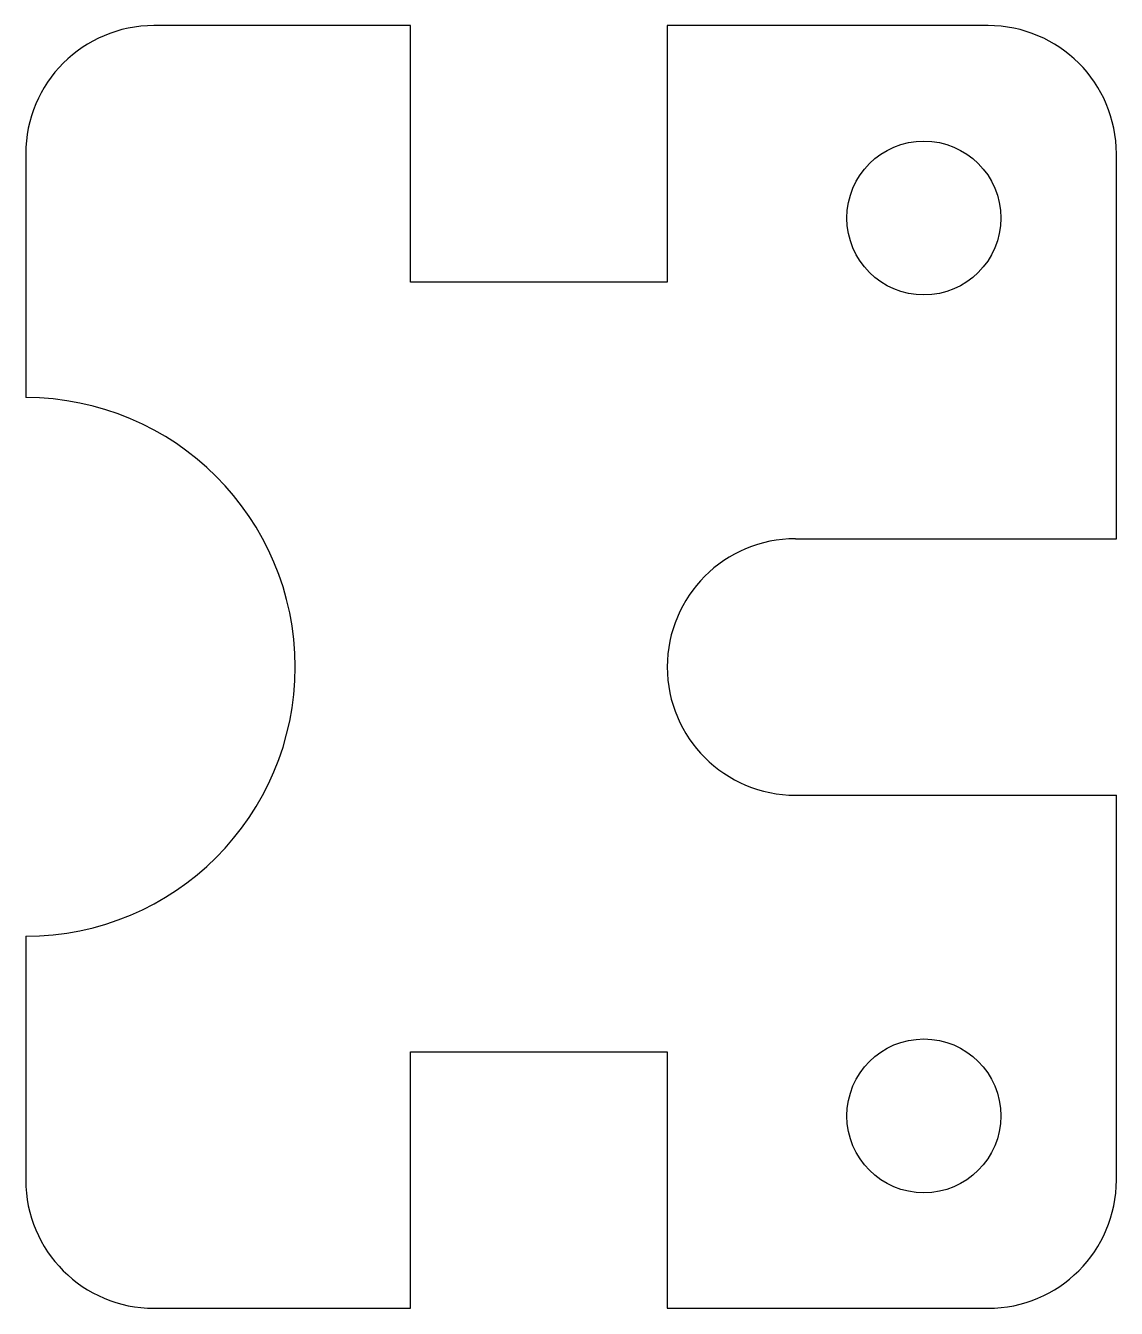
# Model space of a CAD drawing. Header units: millimetres. Extents: x 142 to 227, y 50 to 150.
import ezdxf

# ---------------------------------------------------------------- set-up
doc = ezdxf.new("R2010")
doc.units = ezdxf.units.MM
doc.header["$MEASUREMENT"] = 0

msp = doc.modelspace()

# ---------------------------------------------------------------- linework, layer by layer
for p, q in [((171.58, 149.58), (151.58, 149.58)), ((171.58, 129.58), (171.58, 149.58)), ((216.58, 149.58), (191.58, 149.58)), ((191.58, 149.58), (191.58, 129.58)), ((141.58, 139.58), (141.58, 120.58)), ((226.58, 109.58), (226.58, 139.58)), ((191.58, 129.58), (171.58, 129.58)), ((201.58, 109.58), (226.58, 109.58)), ((201.58, 89.58), (226.58, 89.58)), ((226.58, 59.58), (226.58, 89.58)), ((141.58, 78.58), (141.58, 59.58)), ((171.58, 49.58), (171.58, 69.58)), ((171.58, 69.58), (191.58, 69.58)), ((191.58, 69.58), (191.58, 49.58)), ((151.58, 49.58), (171.58, 49.58)), ((191.58, 49.58), (216.58, 49.58))]:
    msp.add_line(p, q)
for centre in [(211.58, 134.58), (211.58, 64.58)]:
    msp.add_circle(centre, 6)
for centre, radius, start, end in [((151.58, 139.58), 10, 90, 180), ((216.58, 139.58), 10, 0, 90), ((141.58, 99.58), 21, 270, 90), ((201.58, 99.58), 10, 90, 270), ((151.58, 59.58), 10, 180, 270), ((216.58, 59.58), 10, 270, 0)]:
    msp.add_arc(centre, radius, start, end)

doc.saveas('drawing.dxf')
